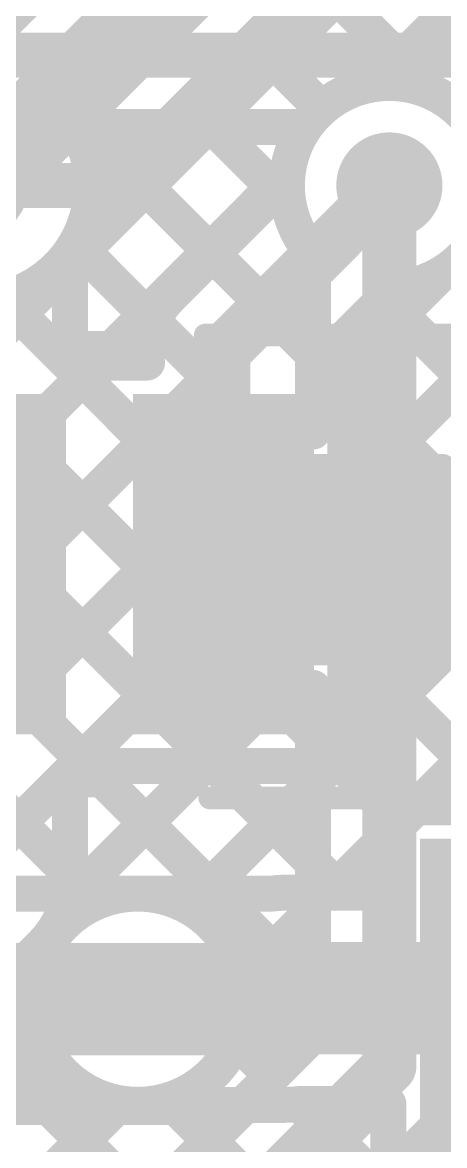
# Model space of a CAD drawing. Header units: millimetres. Extents: x 0.84 to 3.69, y 1.83 to 3.72.
# Drawn here: x 2.9424 to 3.0363, y 2.1345 to 2.3843 of the extents above; entities that cross this region are included whole.
import ezdxf

# ---------------------------------------------------------------- set-up
doc = ezdxf.new("R2010")
doc.units = ezdxf.units.MM
doc.header["$MEASUREMENT"] = 0
for name, color, linetype in [('BottomLayer', 5, 'Continuous'), ('BottomOverlay', 54, 'Continuous'), ('BottomPaste', 16, 'Continuous'), ('BottomSolder', 6, 'Continuous'), ('MultiLayer', 9, 'Continuous'), ('TopLayer', 1, 'Continuous'), ('TopOverlay', 2, 'Continuous'), ('TopPaste', 8, 'Continuous'), ('TopSolder', 216, 'Continuous'), ('ViaHoleLayer', 16, 'Continuous')]:
    doc.layers.add(name, color=color, linetype=linetype)

# ---------------------------------------------------------------- blocks, each defined once
blk = doc.blocks.new('B3U_1000P_19')
at = {"layer": 'TopLayer'}
for points in [[(-0.08307, -0.03386), (-0.05079, -0.03386), (-0.08307, 0.03386), (-0.05079, 0.03386)], [(0.05079, -0.03386), (0.08307, -0.03386), (0.05079, 0.03386), (0.08307, 0.03386)]]:
    blk.add_solid(points, dxfattribs=at)
at = {"layer": 'TopOverlay', "const_width": 0.005}
for points in [[(-0.071, 0.051), (0, 0.051)], [(0, 0.051), (0.07, 0.051)], [(-0.07, -0.052), (0, -0.052)], [(0, -0.052), (0.07, -0.052)]]:
    blk.add_lwpolyline(points, dxfattribs=at)
at = {"layer": 'TopOverlay', "const_width": 0.0025}
for points in [[(-0.07225, 0.051, 1), (-0.06975, 0.051, 1)], [(-0.00125, 0.051, 1), (0.00125, 0.051, 1)], [(-0.00125, 0.051, 1), (0.00125, 0.051, 1)], [(0.06875, 0.051, 1), (0.07125, 0.051, 1)], [(-0.07125, -0.052, 1), (-0.06875, -0.052, 1)], [(-0.00125, -0.052, 1), (0.00125, -0.052, 1)], [(-0.00125, -0.052, 1), (0.00125, -0.052, 1)], [(0.06875, -0.052, 1), (0.07125, -0.052, 1)]]:
    blk.add_lwpolyline(points, format="xyb", close=True, dxfattribs=at)
at = {"layer": 'TopPaste'}
for points in [[(-0.08307, -0.03386), (-0.05079, -0.03386), (-0.08307, 0.03386), (-0.05079, 0.03386)], [(0.05079, -0.03386), (0.08307, -0.03386), (0.05079, 0.03386), (0.08307, 0.03386)]]:
    blk.add_solid(points, dxfattribs=at)
at = {"layer": 'TopSolder'}
for points in [[(-0.08707, -0.03786), (-0.04679, -0.03786), (-0.08707, 0.03786), (-0.04679, 0.03786)], [(0.04679, -0.03786), (0.08707, -0.03786), (0.04679, 0.03786), (0.08707, 0.03786)]]:
    blk.add_solid(points, dxfattribs=at)
blk = doc.blocks.new('SS_3235D_03_L2_37')
at = {"layer": 'TopLayer'}
blk.add_solid([(-0.12205, -0.1437), (-0.0748, -0.1437), (-0.12205, -0.08071), (-0.0748, -0.08071)], dxfattribs=at)
at = {"layer": 'TopPaste'}
blk.add_solid([(-0.12205, -0.1437), (-0.0748, -0.1437), (-0.12205, -0.08071), (-0.0748, -0.08071)], dxfattribs=at)
at = {"layer": 'TopSolder'}
blk.add_solid([(-0.12605, -0.1477), (-0.0708, -0.1477), (-0.12605, -0.07671), (-0.0708, -0.07671)], dxfattribs=at)
blk = doc.blocks.new('B3U_1000P_38')
at = {"layer": 'TopLayer'}
for points in [[(-0.08307, -0.03386), (-0.05079, -0.03386), (-0.08307, 0.03386), (-0.05079, 0.03386)], [(0.05079, -0.03386), (0.08307, -0.03386), (0.05079, 0.03386), (0.08307, 0.03386)]]:
    blk.add_solid(points, dxfattribs=at)
at = {"layer": 'TopOverlay', "const_width": 0.005}
for points in [[(-0.071, 0.051), (0, 0.051)], [(0, 0.051), (0.07, 0.051)], [(-0.07, -0.052), (0, -0.052)], [(0, -0.052), (0.07, -0.052)]]:
    blk.add_lwpolyline(points, dxfattribs=at)
at = {"layer": 'TopOverlay', "const_width": 0.0025}
for points in [[(-0.07225, 0.051, 1), (-0.06975, 0.051, 1)], [(-0.00125, 0.051, 1), (0.00125, 0.051, 1)], [(-0.00125, 0.051, 1), (0.00125, 0.051, 1)], [(0.06875, 0.051, 1), (0.07125, 0.051, 1)], [(-0.07125, -0.052, 1), (-0.06875, -0.052, 1)], [(-0.00125, -0.052, 1), (0.00125, -0.052, 1)], [(-0.00125, -0.052, 1), (0.00125, -0.052, 1)], [(0.06875, -0.052, 1), (0.07125, -0.052, 1)]]:
    blk.add_lwpolyline(points, format="xyb", close=True, dxfattribs=at)
at = {"layer": 'TopPaste'}
for points in [[(-0.08307, -0.03386), (-0.05079, -0.03386), (-0.08307, 0.03386), (-0.05079, 0.03386)], [(0.05079, -0.03386), (0.08307, -0.03386), (0.05079, 0.03386), (0.08307, 0.03386)]]:
    blk.add_solid(points, dxfattribs=at)
at = {"layer": 'TopSolder'}
for points in [[(-0.08707, -0.03786), (-0.04679, -0.03786), (-0.08707, 0.03786), (-0.04679, 0.03786)], [(0.04679, -0.03786), (0.08707, -0.03786), (0.04679, 0.03786), (0.08707, 0.03786)]]:
    blk.add_solid(points, dxfattribs=at)
blk = doc.blocks.new('C__0603_B_76')
at = {"layer": 'BottomLayer'}
for points in [[(-0.015, -0.0175), (-0.015, 0.0175), (-0.045, -0.0175), (-0.045, 0.0175)], [(0.045, -0.0175), (0.045, 0.0175), (0.015, -0.0175), (0.015, 0.0175)]]:
    blk.add_solid(points, dxfattribs=at)
at = {"layer": 'BottomOverlay', "const_width": 0.005}
for points in [[(-0.049, 0.021), (-0.018, 0.021)], [(-0.049, -0.021), (-0.049, 0.021)], [(0.018, 0.021), (0.049, 0.021)], [(0.049, -0.021), (0.049, 0.021)], [(-0.049, -0.021), (-0.018, -0.021)], [(0.018, -0.021), (0.049, -0.021)]]:
    blk.add_lwpolyline(points, dxfattribs=at)
at = {"layer": 'BottomOverlay', "const_width": 0.0025}
for points in [[(-0.05025, 0.021, 1), (-0.04775, 0.021, 1)], [(-0.05025, 0.021, 1), (-0.04775, 0.021, 1)], [(-0.01925, 0.021, 1), (-0.01675, 0.021, 1)], [(0.01675, 0.021, 1), (0.01925, 0.021, 1)], [(0.04775, 0.021, 1), (0.05025, 0.021, 1)], [(0.04775, 0.021, 1), (0.05025, 0.021, 1)], [(-0.05025, -0.021, 1), (-0.04775, -0.021, 1)], [(-0.05025, -0.021, 1), (-0.04775, -0.021, 1)], [(-0.01925, -0.021, 1), (-0.01675, -0.021, 1)], [(0.01675, -0.021, 1), (0.01925, -0.021, 1)], [(0.04775, -0.021, 1), (0.05025, -0.021, 1)], [(0.04775, -0.021, 1), (0.05025, -0.021, 1)]]:
    blk.add_lwpolyline(points, format="xyb", close=True, dxfattribs=at)
at = {"layer": 'BottomPaste'}
for points in [[(-0.015, -0.0175), (-0.015, 0.0175), (-0.045, -0.0175), (-0.045, 0.0175)], [(0.045, -0.0175), (0.045, 0.0175), (0.015, -0.0175), (0.015, 0.0175)]]:
    blk.add_solid(points, dxfattribs=at)
at = {"layer": 'BottomSolder'}
for points in [[(-0.01264, -0.01986), (-0.01264, 0.01986), (-0.04736, -0.01986), (-0.04736, 0.01986)], [(0.04736, -0.01986), (0.04736, 0.01986), (0.01264, -0.01986), (0.01264, 0.01986)]]:
    blk.add_solid(points, dxfattribs=at)

msp = doc.modelspace()

# ---------------------------------------------------------------- linework, layer by layer
at = {"layer": 'BottomLayer'}
for points, const_width in [([(2.537, 2.377), (3.179, 2.377)], 0.01), ([(2.91701, 2.29475), (2.98326, 2.361)], 0.008), ([(2.95423, 2.361), (3.00526, 2.361)], 0.008), ([(2.95645, 2.361), (3.007, 2.31045)], 0.008), ([(2.98473, 2.361), (3.0015, 2.34423)], 0.008), ([(2.924, 2.27346), (3.00136, 2.35082)], 0.008), ([(3.024, 2.152), (3.024, 2.348)], 0.012), ([(2.93193, 2.348), (2.95374, 2.348)], 0.01), ([(2.9542, 2.33496), (2.99802, 2.29114)], 0.008), ([(3.007, 2.29325), (3.007, 2.33279)], 0.008), ([(2.924, 2.24518), (3.007, 2.32818)], 0.008), ([(2.93797, 2.32291), (2.99802, 2.26286)], 0.008), ([(2.92311, 2.30948), (3.007, 2.22559)], 0.008), ([(3.00036, 2.29325), (3.007, 2.29989)], 0.008), ([(2.99802, 2.29325), (3.007, 2.29325)], 0.008), ([(2.99802, 2.29091), (3.00036, 2.29325)], 0.008), ([(2.99802, 2.23625), (2.99802, 2.29325)], 0.008), ([(2.921, 2.21389), (2.99802, 2.29091)], 0.008), ([(2.924, 2.28031), (3.007, 2.19731)], 0.008), ([(2.92589, 2.1905), (2.99802, 2.26262)], 0.008), ([(2.924, 2.25202), (3.007, 2.16902)], 0.008), ([(2.95418, 2.1905), (2.99992, 2.23625)], 0.008), ([(2.99802, 2.23625), (3.007, 2.23625)], 0.008), ([(3.007, 2.15904), (3.007, 2.23625)], 0.008), ([(2.921, 2.22674), (2.95724, 2.1905)], 0.008), ([(2.97947, 2.18751), (3.007, 2.21504)], 0.008), ([(2.92273, 2.1905), (2.968, 2.1905)], 0.008), ([(2.91579, 2.01069), (3.0942, 2.1891)], 0.008), ([(2.99117, 2.17092), (3.007, 2.18675)], 0.008), ([(2.913, 2.167), (2.968, 2.167)], 0.025), ([(2.98972, 2.15802), (2.99785, 2.14989)], 0.008), ([(2.99096, 2.143), (3.007, 2.15904)], 0.008), ([(2.998, 2.126), (3.024, 2.152)], 0.012), ([(2.63604, 2.143), (2.99096, 2.143)], 0.008), ([(2.913, 2.1435), (2.968, 2.1435)], 0.008), ([(3.01004, 2.114), (3.036, 2.13996)], 0.008), ([(3.03603, 2.13999), (3.16533, 2.01069)], 0.008)]:
    msp.add_lwpolyline(points, dxfattribs=dict(at, const_width=const_width))
for points, const_width in [([(2.95223, 2.361, 1), (2.95623, 2.361, 1)], 0.004), ([(2.95223, 2.361, 1), (2.95623, 2.361, 1)], 0.004), ([(2.95445, 2.361, 1), (2.95845, 2.361, 1)], 0.004), ([(2.98126, 2.361, 1), (2.98526, 2.361, 1)], 0.004), ([(2.98273, 2.361, 1), (2.98673, 2.361, 1)], 0.004), ([(3.00326, 2.361, 1), (3.00726, 2.361, 1)], 0.004), ([(3.00326, 2.361, 1), (3.00726, 2.361, 1)], 0.004), ([(2.92602, 2.348, 1), (2.93783, 2.348, 1)], 0.01181), ([(3.01809, 2.348, 1), (3.02991, 2.348, 1)], 0.01181), ([(2.99936, 2.35082, 1), (3.00336, 2.35082, 1)], 0.004), ([(3.021, 2.348, 1), (3.027, 2.348, 1)], 0.006), ([(2.95124, 2.348, 1), (2.95624, 2.348, 1)], 0.005), ([(2.95574, 2.348, 1), (2.95974, 2.348, 1)], 0.004), ([(2.95574, 2.348, 1), (2.95974, 2.348, 1)], 0.004), ([(2.9995, 2.34423, 1), (3.0035, 2.34423, 1)], 0.004), ([(2.9522, 2.33496, 1), (2.9562, 2.33496, 1)], 0.004), ([(3.005, 2.33279, 1), (3.009, 2.33279, 1)], 0.004), ([(3.005, 2.33279, 1), (3.009, 2.33279, 1)], 0.004), ([(3.005, 2.32818, 1), (3.009, 2.32818, 1)], 0.004), ([(3.005, 2.31045, 1), (3.009, 2.31045, 1)], 0.004), ([(3.005, 2.29989, 1), (3.009, 2.29989, 1)], 0.004), ([(2.99602, 2.29325, 1), (3.00002, 2.29325, 1)], 0.004), ([(2.99602, 2.29325, 1), (3.00002, 2.29325, 1)], 0.004), ([(2.99836, 2.29325, 1), (3.00236, 2.29325, 1)], 0.004), ([(2.99836, 2.29325, 1), (3.00236, 2.29325, 1)], 0.004), ([(3.005, 2.29325, 1), (3.009, 2.29325, 1)], 0.004), ([(3.005, 2.29325, 1), (3.009, 2.29325, 1)], 0.004), ([(2.99602, 2.29114, 1), (3.00002, 2.29114, 1)], 0.004), ([(2.99602, 2.29091, 1), (3.00002, 2.29091, 1)], 0.004), ([(2.99602, 2.29091, 1), (3.00002, 2.29091, 1)], 0.004), ([(2.99602, 2.26286, 1), (3.00002, 2.26286, 1)], 0.004), ([(2.99602, 2.26262, 1), (3.00002, 2.26262, 1)], 0.004), ([(2.99602, 2.23625, 1), (3.00002, 2.23625, 1)], 0.004), ([(2.99602, 2.23625, 1), (3.00002, 2.23625, 1)], 0.004), ([(2.99792, 2.23625, 1), (3.00192, 2.23625, 1)], 0.004), ([(3.005, 2.23625, 1), (3.009, 2.23625, 1)], 0.004), ([(3.005, 2.23625, 1), (3.009, 2.23625, 1)], 0.004), ([(3.005, 2.22559, 1), (3.009, 2.22559, 1)], 0.004), ([(3.005, 2.21504, 1), (3.009, 2.21504, 1)], 0.004), ([(3.005, 2.19731, 1), (3.009, 2.19731, 1)], 0.004), ([(2.95218, 2.1905, 1), (2.95618, 2.1905, 1)], 0.004), ([(2.95524, 2.1905, 1), (2.95924, 2.1905, 1)], 0.004), ([(2.966, 2.1905, 1), (2.97, 2.1905, 1)], 0.004), ([(2.966, 2.1905, 1), (2.97, 2.1905, 1)], 0.004), ([(2.97747, 2.18751, 1), (2.98147, 2.18751, 1)], 0.004), ([(3.005, 2.18675, 1), (3.009, 2.18675, 1)], 0.004), ([(2.96175, 2.167, 1), (2.97425, 2.167, 1)], 0.0125), ([(2.96209, 2.167, 1), (2.97391, 2.167, 1)], 0.01181), ([(2.98917, 2.17092, 1), (2.99317, 2.17092, 1)], 0.004), ([(2.9895, 2.167, 1), (2.9935, 2.167, 1)], 0.004), ([(2.9895, 2.167, 1), (2.9935, 2.167, 1)], 0.004), ([(3.005, 2.16902, 1), (3.009, 2.16902, 1)], 0.004), ([(2.98772, 2.15802, 1), (2.99172, 2.15802, 1)], 0.004), ([(3.005, 2.15904, 1), (3.009, 2.15904, 1)], 0.004), ([(3.005, 2.15904, 1), (3.009, 2.15904, 1)], 0.004), ([(3.021, 2.152, 1), (3.027, 2.152, 1)], 0.006), ([(3.021, 2.152, 1), (3.027, 2.152, 1)], 0.006), ([(2.99585, 2.14989, 1), (2.99985, 2.14989, 1)], 0.004), ([(2.966, 2.1435, 1), (2.97, 2.1435, 1)], 0.004), ([(2.966, 2.1435, 1), (2.97, 2.1435, 1)], 0.004), ([(2.98896, 2.143, 1), (2.99296, 2.143, 1)], 0.004), ([(2.98896, 2.143, 1), (2.99296, 2.143, 1)], 0.004), ([(3.034, 2.13996, 1), (3.038, 2.13996, 1)], 0.004), ([(3.034, 2.13996, 1), (3.038, 2.13996, 1)], 0.004), ([(3.03402, 2.13998, 1), (3.03802, 2.13998, 1)], 0.004), ([(3.03403, 2.13999, 1), (3.03803, 2.13999, 1)], 0.004)]:
    msp.add_lwpolyline(points, format="xyb", close=True, dxfattribs=dict(at, const_width=const_width))
at = {"layer": 'BottomLayer', "const_width": 0.008}
for points in [[(2.95423, 2.361, -0.132729), (2.95774, 2.348)], [(3.007, 2.33279, -0.347074), (3.00526, 2.361)], [(2.95774, 2.348, -0.366692), (2.93617, 2.32254)], [(2.968, 2.1905, -0.414214), (2.9915, 2.167)], [(2.9915, 2.167, -0.414214), (2.968, 2.1435)], [(3.041, 2.152, -0.199327), (3.036, 2.13996)], [(3.041, 2.152, -0.198912), (3.03602, 2.13998)]]:
    msp.add_lwpolyline(points, format="xyb", dxfattribs=at)
at = {"layer": 'BottomSolder', "const_width": 0.00991}
for points in [[(3.01905, 2.348, 1), (3.02895, 2.348, 1)], [(2.96305, 2.167, 1), (2.97295, 2.167, 1)]]:
    msp.add_lwpolyline(points, format="xyb", close=True, dxfattribs=at)
at = {"layer": 'MultiLayer', "const_width": 0.01181}
for points in [[(2.92602, 2.348, 1), (2.93783, 2.348, 1)], [(3.01809, 2.348, 1), (3.02991, 2.348, 1)], [(2.96209, 2.167, 1), (2.97391, 2.167, 1)]]:
    msp.add_lwpolyline(points, format="xyb", close=True, dxfattribs=at)
at = {"layer": 'TopLayer'}
for points, const_width in [([(2.95293, 2.33067), (3.04428, 2.42202)], 0.008), ([(2.92769, 2.37346), (2.96302, 2.40878)], 0.008), ([(3.02118, 2.37064), (3.05842, 2.40788)], 0.008), ([(2.93193, 2.348), (2.98402, 2.40009)], 0.02), ([(3.00485, 2.39745), (3.03361, 2.36869)], 0.008), ([(2.95739, 2.34376), (2.99883, 2.3852)], 0.008), ([(2.99382, 2.38019), (3.00891, 2.3651)], 0.008), ([(2.97968, 2.36605), (2.99884, 2.34689)], 0.008), ([(3.01423, 2.27884), (3.1, 2.36461)], 0.008), ([(2.96554, 2.35191), (2.9847, 2.33274)], 0.008), ([(2.96207, 2.31153), (3.00136, 2.35082)], 0.008), ([(2.97509, 2.32313), (3.00122, 2.34927)], 0.008), ([(2.98709, 2.31109), (3.024, 2.348)], 0.012), ([(2.93193, 2.348), (2.95374, 2.348)], 0.01), ([(2.9542, 2.33496), (2.97144, 2.31772)], 0.008), ([(3.01423, 2.25055), (3.1, 2.33632)], 0.008), ([(2.95293, 2.31161), (2.95293, 2.33299)], 0.008), ([(3.01423, 2.30712), (3.03528, 2.32818)], 0.008), ([(3.00865, 2.30861), (3.02527, 2.32522)], 0.008), ([(3.02289, 2.32284), (3.09081, 2.25492)], 0.008), ([(2.98709, 2.26375), (2.98709, 2.31109)], 0.012), ([(2.95293, 2.31161), (2.96207, 2.31161)], 0.008), ([(2.96207, 2.30861), (2.97009, 2.30861)], 0.008), ([(3.00865, 2.30861), (3.01423, 2.30861)], 0.008), ([(3.00883, 2.30861), (3.01423, 2.30322)], 0.008), ([(3.01423, 2.21889), (3.01423, 2.30861)], 0.008), ([(3.01423, 2.30322), (3.09081, 2.22664)], 0.008), ([(3.01423, 2.22227), (3.09081, 2.29884)], 0.008), ([(3.01423, 2.27493), (3.07946, 2.2097)], 0.008), ([(3.02995, 2.2097), (3.09081, 2.27056)], 0.008), ([(3.01423, 2.24665), (3.05118, 2.2097)], 0.008), ([(3.01086, 2.21889), (3.01423, 2.22227)], 0.008), ([(2.95223, 2.18855), (2.98257, 2.21889)], 0.008), ([(2.96207, 2.21889), (3.01423, 2.21889)], 0.008), ([(2.98246, 2.1905), (3.01086, 2.21889)], 0.008), ([(2.98541, 2.21889), (3.0136, 2.1907)], 0.008), ([(3.0137, 2.21889), (3.0238, 2.20879)], 0.008), ([(2.95293, 2.19393), (2.95293, 2.21589)], 0.008), ([(2.95293, 2.21589), (2.96207, 2.21589)], 0.008), ([(2.96013, 2.21589), (2.98552, 2.1905)], 0.008), ([(3.0238, 2.2097), (3.09305, 2.2097)], 0.008), ([(3.0238, 2.20356), (3.02995, 2.2097)], 0.008), ([(3.0238, 2.1907), (3.0238, 2.2097)], 0.008), ([(3.01095, 2.1907), (3.0238, 2.20356)], 0.008), ([(2.95293, 2.19481), (2.95902, 2.18872)], 0.008), ([(2.968, 2.1905), (2.99811, 2.1905)], 0.008), ([(3.0012, 2.1907), (3.0238, 2.1907)], 0.008), ([(2.92009, 2.15239), (2.94674, 2.17904)], 0.008), ([(2.968, 2.167), (3.001, 2.167)], 0.025), ([(3.001, 2.167), (3.0012, 2.1672)], 0.025), ([(3.0012, 2.1672), (3.05843, 2.1672)], 0.025), ([(2.92943, 2.16174), (3.00397, 2.0872)], 0.008), ([(2.83346, 2.0415), (2.94749, 2.15553)], 0.008), ([(2.86175, 2.0415), (2.96408, 2.14383)], 0.008), ([(2.89003, 2.0415), (2.99203, 2.1435)], 0.008), ([(2.91831, 2.0415), (3.02052, 2.1437)], 0.008), ([(2.968, 2.1435), (3.001, 2.1435)], 0.008), ([(2.97596, 2.1435), (3.01811, 2.10134)], 0.008), ([(3.00404, 2.1437), (3.03225, 2.11549)], 0.008), ([(3.00409, 2.1437), (3.0238, 2.1437)], 0.008), ([(3.0238, 2.12471), (3.0238, 2.1437)], 0.008)]:
    msp.add_lwpolyline(points, dxfattribs=dict(at, const_width=const_width))
at = {"layer": 'TopLayer', "const_width": 0.008}
for points in [[(3.00502, 2.40009, -0.199534), (2.99883, 2.3852)], [(3.00502, 2.40009, -0.198912), (2.99886, 2.38524)], [(3.00122, 2.34927, -0.97262), (3.04681, 2.348)], [(3.04681, 2.348, -0.398045), (3.02527, 2.32522)], [(2.95739, 2.34376, -0.11438), (2.95293, 2.33299)], [(2.97009, 2.31109, -0.199327), (2.97509, 2.32313)], [(2.97009, 2.31109, -0.198912), (2.97507, 2.32311)], [(2.95293, 2.19393, -0.199534), (2.94674, 2.17904)], [(2.95293, 2.19393, -0.198912), (2.94678, 2.17908)], [(2.968, 2.1435, -1), (2.968, 2.1905)], [(2.99811, 2.1905, -0.033033), (3.0012, 2.1907)], [(2.99811, 2.1905, -0.033033), (3.0012, 2.1907)], [(3.00409, 2.1437, -0.033033), (3.001, 2.1435)], [(3.00409, 2.1437, -0.033033), (3.001, 2.1435)]]:
    msp.add_lwpolyline(points, format="xyb", dxfattribs=at)
at = {"layer": 'TopLayer'}
for points, const_width in [([(2.99683, 2.3852, 1), (3.00083, 2.3852, 1)], 0.004), ([(2.99683, 2.3852, 1), (3.00083, 2.3852, 1)], 0.004), ([(2.99687, 2.38524, 1), (3.00087, 2.38524, 1)], 0.004), ([(2.99182, 2.38019, 1), (2.99582, 2.38019, 1)], 0.004), ([(3.01918, 2.37064, 1), (3.02318, 2.37064, 1)], 0.004), ([(3.03161, 2.36869, 1), (3.03561, 2.36869, 1)], 0.004), ([(2.97768, 2.36605, 1), (2.98168, 2.36605, 1)], 0.004), ([(3.00691, 2.3651, 1), (3.01091, 2.3651, 1)], 0.004), ([(2.92602, 2.348, 1), (2.93783, 2.348, 1)], 0.01181), ([(3.01809, 2.348, 1), (3.02991, 2.348, 1)], 0.01181), ([(2.96354, 2.35191, 1), (2.96754, 2.35191, 1)], 0.004), ([(2.99922, 2.34927, 1), (3.00322, 2.34927, 1)], 0.004), ([(2.99922, 2.34927, 1), (3.00322, 2.34927, 1)], 0.004), ([(2.99936, 2.35082, 1), (3.00336, 2.35082, 1)], 0.004), ([(3.021, 2.348, 1), (3.027, 2.348, 1)], 0.006), ([(2.95124, 2.348, 1), (2.95624, 2.348, 1)], 0.005), ([(2.99684, 2.34689, 1), (3.00084, 2.34689, 1)], 0.004), ([(2.95539, 2.34376, 1), (2.95939, 2.34376, 1)], 0.004), ([(2.95539, 2.34376, 1), (2.95939, 2.34376, 1)], 0.004), ([(2.9522, 2.33496, 1), (2.9562, 2.33496, 1)], 0.004), ([(2.95093, 2.33299, 1), (2.95493, 2.33299, 1)], 0.004), ([(2.95093, 2.33299, 1), (2.95493, 2.33299, 1)], 0.004), ([(2.9827, 2.33274, 1), (2.9867, 2.33274, 1)], 0.004), ([(2.95093, 2.33067, 1), (2.95493, 2.33067, 1)], 0.004), ([(3.03328, 2.32818, 1), (3.03728, 2.32818, 1)], 0.004), ([(3.02327, 2.32522, 1), (3.02727, 2.32522, 1)], 0.004), ([(3.02327, 2.32522, 1), (3.02727, 2.32522, 1)], 0.004), ([(2.97307, 2.32311, 1), (2.97707, 2.32311, 1)], 0.004), ([(2.97309, 2.32313, 1), (2.97709, 2.32313, 1)], 0.004), ([(2.97309, 2.32313, 1), (2.97709, 2.32313, 1)], 0.004), ([(3.02089, 2.32284, 1), (3.02489, 2.32284, 1)], 0.004), ([(2.96944, 2.31772, 1), (2.97344, 2.31772, 1)], 0.004), ([(2.98409, 2.31109, 1), (2.99009, 2.31109, 1)], 0.006), ([(2.98409, 2.31109, 1), (2.99009, 2.31109, 1)], 0.006), ([(2.95093, 2.31161, 1), (2.95493, 2.31161, 1)], 0.004), ([(2.95093, 2.31161, 1), (2.95493, 2.31161, 1)], 0.004), ([(2.96007, 2.31161, 1), (2.96407, 2.31161, 1)], 0.004), ([(2.96007, 2.31153, 1), (2.96407, 2.31153, 1)], 0.004), ([(2.96809, 2.31109, 1), (2.97209, 2.31109, 1)], 0.004), ([(2.96809, 2.31109, 1), (2.97209, 2.31109, 1)], 0.004), ([(2.96007, 2.30861, 1), (2.96407, 2.30861, 1)], 0.004), ([(2.96809, 2.30861, 1), (2.97209, 2.30861, 1)], 0.004), ([(3.00665, 2.30861, 1), (3.01065, 2.30861, 1)], 0.004), ([(3.00665, 2.30861, 1), (3.01065, 2.30861, 1)], 0.004), ([(3.00683, 2.30861, 1), (3.01083, 2.30861, 1)], 0.004), ([(3.01223, 2.30861, 1), (3.01623, 2.30861, 1)], 0.004), ([(3.01223, 2.30861, 1), (3.01623, 2.30861, 1)], 0.004), ([(3.01223, 2.30712, 1), (3.01623, 2.30712, 1)], 0.004), ([(3.01223, 2.30322, 1), (3.01623, 2.30322, 1)], 0.004), ([(3.01223, 2.30322, 1), (3.01623, 2.30322, 1)], 0.004), ([(3.01223, 2.27884, 1), (3.01623, 2.27884, 1)], 0.004), ([(3.01223, 2.27493, 1), (3.01623, 2.27493, 1)], 0.004), ([(2.98409, 2.26375, 1), (2.99009, 2.26375, 1)], 0.006), ([(3.01223, 2.25055, 1), (3.01623, 2.25055, 1)], 0.004), ([(3.01223, 2.24665, 1), (3.01623, 2.24665, 1)], 0.004), ([(3.01223, 2.22227, 1), (3.01623, 2.22227, 1)], 0.004), ([(3.01223, 2.22227, 1), (3.01623, 2.22227, 1)], 0.004), ([(2.96007, 2.21889, 1), (2.96407, 2.21889, 1)], 0.004), ([(2.98057, 2.21889, 1), (2.98457, 2.21889, 1)], 0.004), ([(2.98341, 2.21889, 1), (2.98741, 2.21889, 1)], 0.004), ([(3.00886, 2.21889, 1), (3.01286, 2.21889, 1)], 0.004), ([(3.00886, 2.21889, 1), (3.01286, 2.21889, 1)], 0.004), ([(3.0117, 2.21889, 1), (3.0157, 2.21889, 1)], 0.004), ([(3.01223, 2.21889, 1), (3.01623, 2.21889, 1)], 0.004), ([(3.01223, 2.21889, 1), (3.01623, 2.21889, 1)], 0.004), ([(2.95093, 2.21589, 1), (2.95493, 2.21589, 1)], 0.004), ([(2.95093, 2.21589, 1), (2.95493, 2.21589, 1)], 0.004), ([(2.95813, 2.21589, 1), (2.96213, 2.21589, 1)], 0.004), ([(2.96007, 2.21589, 1), (2.96407, 2.21589, 1)], 0.004), ([(3.0218, 2.2097, 1), (3.0258, 2.2097, 1)], 0.004), ([(3.0218, 2.2097, 1), (3.0258, 2.2097, 1)], 0.004), ([(3.02795, 2.2097, 1), (3.03195, 2.2097, 1)], 0.004), ([(3.02795, 2.2097, 1), (3.03195, 2.2097, 1)], 0.004), ([(3.0218, 2.20879, 1), (3.0258, 2.20879, 1)], 0.004), ([(3.0218, 2.20356, 1), (3.0258, 2.20356, 1)], 0.004), ([(3.0218, 2.20356, 1), (3.0258, 2.20356, 1)], 0.004), ([(2.95093, 2.19481, 1), (2.95493, 2.19481, 1)], 0.004), ([(2.95093, 2.19393, 1), (2.95493, 2.19393, 1)], 0.004), ([(2.95093, 2.19393, 1), (2.95493, 2.19393, 1)], 0.004), ([(2.95093, 2.19393, 1), (2.95493, 2.19393, 1)], 0.004), ([(2.966, 2.1905, 1), (2.97, 2.1905, 1)], 0.004), ([(2.966, 2.1905, 1), (2.97, 2.1905, 1)], 0.004), ([(2.98046, 2.1905, 1), (2.98446, 2.1905, 1)], 0.004), ([(2.98352, 2.1905, 1), (2.98752, 2.1905, 1)], 0.004), ([(2.99611, 2.1905, 1), (3.00011, 2.1905, 1)], 0.004), ([(2.99611, 2.1905, 1), (3.00011, 2.1905, 1)], 0.004), ([(2.99611, 2.1905, 1), (3.00011, 2.1905, 1)], 0.004), ([(2.9992, 2.1907, 1), (3.0032, 2.1907, 1)], 0.004), ([(2.9992, 2.1907, 1), (3.0032, 2.1907, 1)], 0.004), ([(2.9992, 2.1907, 1), (3.0032, 2.1907, 1)], 0.004), ([(3.00895, 2.1907, 1), (3.01295, 2.1907, 1)], 0.004), ([(3.0116, 2.1907, 1), (3.0156, 2.1907, 1)], 0.004), ([(3.0218, 2.1907, 1), (3.0258, 2.1907, 1)], 0.004), ([(3.0218, 2.1907, 1), (3.0258, 2.1907, 1)], 0.004), ([(2.95023, 2.18855, 1), (2.95423, 2.18855, 1)], 0.004), ([(2.95702, 2.18872, 1), (2.96102, 2.18872, 1)], 0.004), ([(2.94474, 2.17904, 1), (2.94874, 2.17904, 1)], 0.004), ([(2.94474, 2.17904, 1), (2.94874, 2.17904, 1)], 0.004), ([(2.94478, 2.17908, 1), (2.94878, 2.17908, 1)], 0.004), ([(2.96175, 2.167, 1), (2.97425, 2.167, 1)], 0.0125), ([(2.96209, 2.167, 1), (2.97391, 2.167, 1)], 0.01181), ([(2.99475, 2.167, 1), (3.00725, 2.167, 1)], 0.0125), ([(2.99475, 2.167, 1), (3.00725, 2.167, 1)], 0.0125), ([(2.99495, 2.1672, 1), (3.00745, 2.1672, 1)], 0.0125), ([(2.99495, 2.1672, 1), (3.00745, 2.1672, 1)], 0.0125), ([(2.94549, 2.15553, 1), (2.94949, 2.15553, 1)], 0.004), ([(2.96208, 2.14383, 1), (2.96608, 2.14383, 1)], 0.004), ([(2.966, 2.1435, 1), (2.97, 2.1435, 1)], 0.004), ([(2.966, 2.1435, 1), (2.97, 2.1435, 1)], 0.004), ([(2.97396, 2.1435, 1), (2.97796, 2.1435, 1)], 0.004), ([(2.99003, 2.1435, 1), (2.99403, 2.1435, 1)], 0.004), ([(2.999, 2.1435, 1), (3.003, 2.1435, 1)], 0.004), ([(2.999, 2.1435, 1), (3.003, 2.1435, 1)], 0.004), ([(2.999, 2.1435, 1), (3.003, 2.1435, 1)], 0.004), ([(3.00204, 2.1437, 1), (3.00604, 2.1437, 1)], 0.004), ([(3.0021, 2.1437, 1), (3.0061, 2.1437, 1)], 0.004), ([(3.0021, 2.1437, 1), (3.0061, 2.1437, 1)], 0.004), ([(3.0021, 2.1437, 1), (3.0061, 2.1437, 1)], 0.004), ([(3.01852, 2.1437, 1), (3.02252, 2.1437, 1)], 0.004), ([(3.0218, 2.1437, 1), (3.0258, 2.1437, 1)], 0.004), ([(3.0218, 2.1437, 1), (3.0258, 2.1437, 1)], 0.004)]:
    msp.add_lwpolyline(points, format="xyb", close=True, dxfattribs=dict(at, const_width=const_width))
at = {"layer": 'TopSolder', "const_width": 0.00991}
for points in [[(3.01905, 2.348, 1), (3.02895, 2.348, 1)], [(2.96305, 2.167, 1), (2.97295, 2.167, 1)]]:
    msp.add_lwpolyline(points, format="xyb", close=True, dxfattribs=at)
at = {"layer": 'ViaHoleLayer', "const_width": 0.00591}
for points in [[(3.02105, 2.348, 1), (3.02695, 2.348, 1)], [(2.96505, 2.167, 1), (2.97095, 2.167, 1)]]:
    msp.add_lwpolyline(points, format="xyb", close=True, dxfattribs=at)

# ---------------------------------------------------------------- block references
msp.add_blockref('B3U_1000P_19', (2.865, 2.26375))
for name, p, rotation in [('B3U_1000P_38', (3.05402, 2.26375), 360), ('C__0603_B_76', (3.05402, 2.26475), 360), ('SS_3235D_03_L2_37', (2.96, 2.055), 180)]:
    msp.add_blockref(name, p, dxfattribs=dict(rotation=rotation))

doc.saveas('drawing.dxf')
